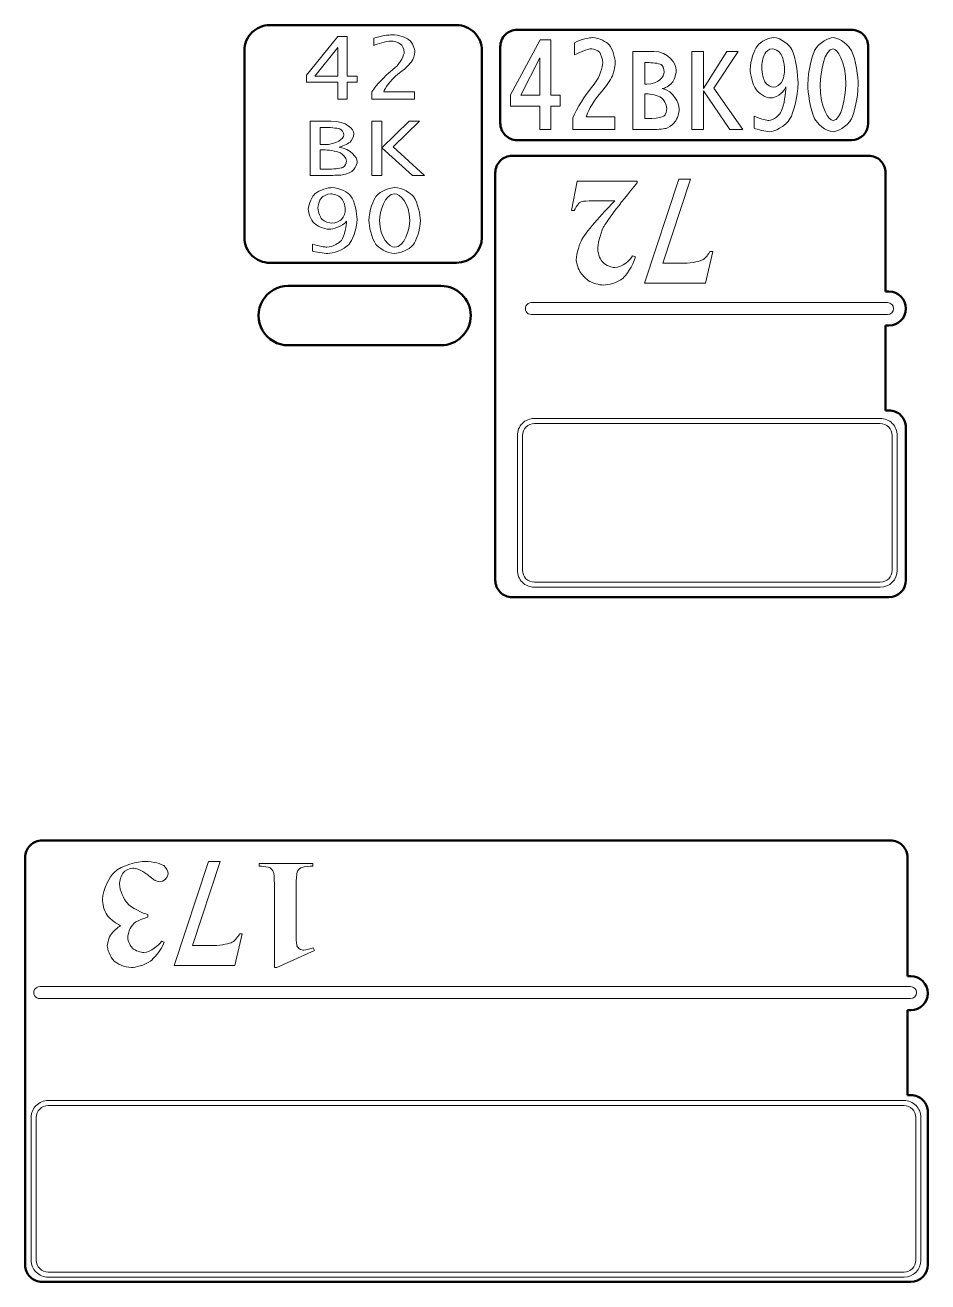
# Model space of a CAD drawing. Header units: millimetres. Extents: x -4457 to 5436, y 521 to 6420.
# Drawn here: x 1419 to 1951, y 776 to 1516 of the extents above; entities that cross this region are included whole.
import ezdxf

# ---------------------------------------------------------------- set-up
doc = ezdxf.new("R2010")
doc.units = ezdxf.units.MM
doc.header["$MEASUREMENT"] = 0
doc.layers.add('layer 1', color=7, linetype='Continuous')
doc.layers.add('layer 2', color=7, linetype='Continuous')

msp = doc.modelspace()

# ---------------------------------------------------------------- linework, layer by layer
at = {"layer": 'layer 1', "lineweight": 50}
for points, knots in [([(1562.9856, 1516.4231), (1559.0074, 1516.4231), (1555.192, 1514.8427), (1552.379, 1512.0297), (1552.379, 1512.0297), (1549.566, 1509.2166), (1547.9856, 1505.4013), (1547.9856, 1501.4231)], [0, 0, 0, 0, 0.33333333, 0.33333333, 0.33333333, 0.33333333, 1, 1, 1, 1]), ([(1687.9856, 1501.4231), (1687.9856, 1505.4013), (1686.4053, 1509.2166), (1683.5922, 1512.0297), (1683.5922, 1512.0297), (1680.7792, 1514.8427), (1676.9639, 1516.4231), (1672.9856, 1516.4231)], [0, 0, 0, 0, 0.33333333, 0.33333333, 0.33333333, 0.33333333, 1, 1, 1, 1]), ([(1708.7911, 1513.7003), (1706.139, 1513.7003), (1703.5954, 1512.6467), (1701.7201, 1510.7714), (1701.7201, 1510.7714), (1699.8447, 1508.896), (1698.7911, 1506.3525), (1698.7911, 1503.7003)], [0, 0, 0, 0, 0.33333333, 0.33333333, 0.33333333, 0.33333333, 1, 1, 1, 1]), ([(1915.6862, 1503.7003), (1915.6862, 1506.3525), (1914.6326, 1508.896), (1912.7573, 1510.7714), (1912.7573, 1510.7714), (1910.8819, 1512.6467), (1908.3384, 1513.7003), (1905.6862, 1513.7003)], [0, 0, 0, 0, 0.33333333, 0.33333333, 0.33333333, 0.33333333, 1, 1, 1, 1]), ([(1698.7911, 1458.7003), (1698.7911, 1456.0481), (1699.8447, 1453.5046), (1701.7201, 1451.6292), (1701.7201, 1451.6292), (1703.5954, 1449.7539), (1706.139, 1448.7003), (1708.7911, 1448.7003)], [0, 0, 0, 0, 0.33333333, 0.33333333, 0.33333333, 0.33333333, 1, 1, 1, 1]), ([(1705.8472, 1439.4608), (1703.195, 1439.4608), (1700.6515, 1438.4072), (1698.7761, 1436.5318), (1698.7761, 1436.5318), (1696.9008, 1434.6565), (1695.8472, 1432.1129), (1695.8472, 1429.4608)], [0, 0, 0, 0, 0.33333333, 0.33333333, 0.33333333, 0.33333333, 1, 1, 1, 1]), ([(1925.8472, 1429.4608), (1925.8472, 1432.1129), (1924.7936, 1434.6565), (1922.9183, 1436.5318), (1922.9183, 1436.5318), (1921.0429, 1438.4072), (1918.4993, 1439.4608), (1915.8472, 1439.4608)], [0, 0, 0, 0, 0.33333333, 0.33333333, 0.33333333, 0.33333333, 1, 1, 1, 1]), ([(1547.9856, 1391.4231), (1547.9856, 1387.4448), (1549.566, 1383.6295), (1552.379, 1380.8165), (1552.379, 1380.8165), (1555.192, 1378.0034), (1559.0074, 1376.4231), (1562.9856, 1376.4231)], [0, 0, 0, 0, 0.33333333, 0.33333333, 0.33333333, 0.33333333, 1, 1, 1, 1]), ([(1573.8519, 1362.8334), (1567.5998, 1362.8334), (1561.8225, 1359.4979), (1558.6965, 1354.0834), (1558.6965, 1354.0834), (1555.5704, 1348.6688), (1555.5704, 1341.9979), (1558.6965, 1336.5834), (1558.6965, 1336.5834), (1561.8225, 1331.1688), (1567.5998, 1327.8334), (1573.8519, 1327.8334)], [0, 0, 0, 0, 0.25, 0.25, 0.25, 0.25, 0.5, 0.5, 0.5, 0.5, 1, 1, 1, 1]), ([(1663.8519, 1327.8334), (1673.5169, 1327.8334), (1681.3519, 1335.6684), (1681.3519, 1345.3333), (1681.3519, 1345.3333), (1681.3519, 1354.9983), (1673.517, 1362.8333), (1663.852, 1362.8334)], [0, 0, 0, 0, 0.33333333, 0.33333333, 0.33333333, 0.33333333, 1, 1, 1, 1]), ([(1927.8472, 1339.4608), (1933.37, 1339.4608), (1937.8472, 1343.9379), (1937.8472, 1349.4607), (1937.8472, 1349.4607), (1937.8472, 1354.9836), (1933.3701, 1359.4607), (1927.8472, 1359.4608)], [0, 0, 0, 0, 0.33333333, 0.33333333, 0.33333333, 0.33333333, 1, 1, 1, 1]), ([(1937.8472, 1279.4608), (1937.8472, 1282.1129), (1936.7936, 1284.6565), (1934.9183, 1286.5318), (1934.9183, 1286.5318), (1933.0429, 1288.4072), (1930.4993, 1289.4608), (1927.8472, 1289.4608)], [0, 0, 0, 0, 0.33333333, 0.33333333, 0.33333333, 0.33333333, 1, 1, 1, 1]), ([(1695.8472, 1189.4608), (1695.8472, 1186.8086), (1696.9008, 1184.265), (1698.7761, 1182.3897), (1698.7761, 1182.3897), (1700.6515, 1180.5143), (1703.195, 1179.4608), (1705.8472, 1179.4608)], [0, 0, 0, 0, 0.33333333, 0.33333333, 0.33333333, 0.33333333, 1, 1, 1, 1]), ([(1428.781, 1036.1734), (1426.1288, 1036.1734), (1423.5853, 1035.1198), (1421.7099, 1033.2445), (1421.7099, 1033.2445), (1419.8345, 1031.3691), (1418.781, 1028.8256), (1418.781, 1026.1734)], [0, 0, 0, 0, 0.33333333, 0.33333333, 0.33333333, 0.33333333, 1, 1, 1, 1]), ([(1938.781, 1026.1734), (1938.781, 1028.8256), (1937.7274, 1031.3691), (1935.852, 1033.2445), (1935.852, 1033.2445), (1933.9767, 1035.1198), (1931.4331, 1036.1734), (1928.781, 1036.1734)], [0, 0, 0, 0, 0.33333333, 0.33333333, 0.33333333, 0.33333333, 1, 1, 1, 1]), ([(1940.781, 936.1734), (1946.3038, 936.1734), (1950.781, 940.6505), (1950.781, 946.1734), (1950.781, 946.1734), (1950.781, 951.6962), (1946.3039, 956.1734), (1940.781, 956.1734)], [0, 0, 0, 0, 0.33333333, 0.33333333, 0.33333333, 0.33333333, 1, 1, 1, 1]), ([(1950.781, 876.1734), (1950.781, 878.8256), (1949.7274, 881.3691), (1947.852, 883.2445), (1947.852, 883.2445), (1945.9767, 885.1198), (1943.4331, 886.1734), (1940.781, 886.1734)], [0, 0, 0, 0, 0.33333333, 0.33333333, 0.33333333, 0.33333333, 1, 1, 1, 1]), ([(1418.781, 786.1734), (1418.781, 783.5212), (1419.8345, 780.9777), (1421.7099, 779.1023), (1421.7099, 779.1023), (1423.5853, 777.227), (1426.1288, 776.1734), (1428.781, 776.1734)], [0, 0, 0, 0, 0.33333333, 0.33333333, 0.33333333, 0.33333333, 1, 1, 1, 1])]:
    msp.add_open_spline(points, degree=3, knots=knots, dxfattribs=at)
for points in [[(1562.9856, 1516.4231), (1562.9856, 1516.4231), (1672.9856, 1516.4231), (1672.9856, 1516.4231)], [(1905.6862, 1513.7003), (1905.6862, 1513.7003), (1708.7911, 1513.7003), (1708.7911, 1513.7003)], [(1698.7911, 1503.7003), (1698.7911, 1503.7003), (1698.7911, 1458.7003), (1698.7911, 1458.7003)], [(1915.6862, 1458.7003), (1915.6862, 1458.7003), (1915.6862, 1503.7003), (1915.6862, 1503.7003)], [(1547.9856, 1391.4231), (1547.9856, 1391.4231), (1547.9856, 1501.4231), (1547.9856, 1501.4231)], [(1687.9856, 1501.4231), (1687.9856, 1501.4231), (1687.9856, 1391.4231), (1687.9856, 1391.4231)], [(1905.6862, 1448.7003), (1911.209, 1448.7003), (1915.6862, 1453.1774), (1915.6862, 1458.7003)], [(1708.7911, 1448.7003), (1708.7911, 1448.7003), (1905.6862, 1448.7003), (1905.6862, 1448.7003)], [(1705.8472, 1439.4608), (1705.8472, 1439.4608), (1915.8472, 1439.4608), (1915.8472, 1439.4608)], [(1695.8472, 1189.4608), (1695.8472, 1189.4608), (1695.8472, 1429.4608), (1695.8472, 1429.4608)], [(1925.8472, 1429.4608), (1925.8472, 1429.4608), (1925.8472, 1359.4608), (1925.8472, 1359.4608)], [(1672.9856, 1376.4231), (1681.2698, 1376.4231), (1687.9856, 1383.1388), (1687.9856, 1391.423)], [(1672.9856, 1376.4231), (1672.9856, 1376.4231), (1562.9856, 1376.4231), (1562.9856, 1376.4231)], [(1573.8519, 1362.8334), (1573.8519, 1362.8334), (1663.8519, 1362.8334), (1663.8519, 1362.8334)], [(1927.8472, 1359.4608), (1927.8472, 1359.4608), (1925.8472, 1359.4608), (1925.8472, 1359.4608)], [(1925.8472, 1339.4608), (1925.8472, 1339.4608), (1927.8472, 1339.4608), (1927.8472, 1339.4608)], [(1925.8472, 1339.4608), (1925.8472, 1339.4608), (1925.8472, 1289.4608), (1925.8472, 1289.4608)], [(1663.8519, 1327.8334), (1663.8519, 1327.8334), (1573.8519, 1327.8334), (1573.8519, 1327.8334)], [(1927.8472, 1289.4608), (1927.8472, 1289.4608), (1925.8472, 1289.4608), (1925.8472, 1289.4608)], [(1937.8472, 1189.4608), (1937.8472, 1189.4608), (1937.8472, 1279.4608), (1937.8472, 1279.4608)], [(1927.8472, 1179.4608), (1933.37, 1179.4608), (1937.8472, 1183.9379), (1937.8472, 1189.4607)], [(1705.8472, 1179.4608), (1705.8472, 1179.4608), (1927.8472, 1179.4608), (1927.8472, 1179.4608)], [(1428.781, 1036.1734), (1428.781, 1036.1734), (1928.781, 1036.1734), (1928.781, 1036.1734)], [(1418.781, 786.1734), (1418.781, 786.1734), (1418.781, 1026.1734), (1418.781, 1026.1734)], [(1938.781, 1026.1734), (1938.781, 1026.1734), (1938.781, 956.1734), (1938.781, 956.1734)], [(1940.781, 956.1734), (1940.781, 956.1734), (1938.781, 956.1734), (1938.781, 956.1734)], [(1938.781, 936.1734), (1938.781, 936.1734), (1940.781, 936.1734), (1940.781, 936.1734)], [(1938.781, 936.1734), (1938.781, 936.1734), (1938.781, 886.1734), (1938.781, 886.1734)], [(1940.781, 886.1734), (1940.781, 886.1734), (1938.781, 886.1734), (1938.781, 886.1734)], [(1950.781, 786.1734), (1950.781, 786.1734), (1950.781, 876.1734), (1950.781, 876.1734)], [(1940.781, 776.1734), (1946.3038, 776.1734), (1950.7809, 780.6505), (1950.781, 786.1734)], [(1428.781, 776.1734), (1428.781, 776.1734), (1940.781, 776.1734), (1940.781, 776.1734)]]:
    msp.add_open_spline(points, degree=3, dxfattribs=at)
at = {"layer": 'layer 2', "color": 240, "lineweight": 9}
for points in [[(1624.2196, 1508.7784), (1627.8943, 1510.0754), (1633.2402, 1510.7239), (1634.9944, 1510.7239)], [(1584.5127, 1486.8798), (1584.5127, 1486.8798), (1602.9694, 1509.801), (1602.9694, 1509.801)], [(1602.9694, 1503.1915), (1602.9694, 1503.1915), (1589.4761, 1486.4308), (1589.4761, 1486.4308)], [(1602.9694, 1509.801), (1602.9694, 1509.801), (1608.5065, 1509.801), (1608.5065, 1509.801)], [(1602.9694, 1486.4308), (1602.9694, 1486.4308), (1602.9694, 1503.1915), (1602.9694, 1503.1915)], [(1608.5065, 1509.801), (1608.5065, 1509.801), (1608.5065, 1486.4308), (1608.5065, 1486.4308)], [(1624.2196, 1504.4386), (1624.2196, 1504.4386), (1624.2196, 1508.7784), (1624.2196, 1508.7784)], [(1634.4207, 1507.0325), (1631.5774, 1507.0325), (1626.1983, 1505.3033), (1624.2196, 1504.4386)], [(1704.8543, 1475.3141), (1704.8543, 1475.3141), (1722.2904, 1507.7764), (1722.2904, 1507.7764)], [(1722.2904, 1507.7764), (1722.2904, 1507.7764), (1728.5985, 1507.7764), (1728.5985, 1507.7764)], [(1728.5985, 1507.7764), (1728.5985, 1507.7764), (1728.5985, 1475.2078), (1728.5985, 1475.2078)], [(1742.4907, 1506.0399), (1746.2709, 1508.0481), (1751.5395, 1509.0522), (1753.2287, 1509.0522)], [(1742.4907, 1498.8812), (1742.4907, 1498.8812), (1742.4907, 1506.0399), (1742.4907, 1506.0399)], [(1636.6655, 1491.2944), (1640.3402, 1494.3373), (1642.1775, 1498.9515), (1642.1775, 1500.4979)], [(1722.0069, 1497.1446), (1722.0069, 1497.1446), (1710.9144, 1475.2078), (1710.9144, 1475.2078)], [(1722.0069, 1475.2078), (1722.0069, 1475.2078), (1722.0069, 1497.1446), (1722.0069, 1497.1446)], [(1752.6971, 1502.496), (1750.1928, 1502.496), (1744.6407, 1500.0861), (1742.4907, 1498.8812)], [(1776.973, 1454.9366), (1776.973, 1454.9366), (1776.973, 1500.9366), (1776.973, 1500.9366)], [(1776.973, 1500.9366), (1776.973, 1500.9366), (1789.1995, 1500.9366), (1789.1995, 1500.9366)], [(1789.1995, 1500.9366), (1798.0356, 1500.9366), (1802.4537, 1493.5653), (1802.4537, 1489.8796)], [(1811.597, 1454.9366), (1811.597, 1454.9366), (1811.597, 1500.9366), (1811.597, 1500.9366)], [(1811.597, 1500.9366), (1811.597, 1500.9366), (1818.5431, 1500.9366), (1818.5431, 1500.9366)], [(1818.5431, 1500.9366), (1818.5431, 1500.9366), (1818.5431, 1479.0707), (1818.5431, 1479.0707)], [(1818.5431, 1479.0707), (1818.5431, 1479.0707), (1832.3643, 1500.9366), (1832.3643, 1500.9366)], [(1839.0269, 1500.9366), (1839.0269, 1500.9366), (1824.6032, 1479.2124), (1824.6032, 1479.2124)], [(1832.3643, 1500.9366), (1832.3643, 1500.9366), (1839.0269, 1500.9366), (1839.0269, 1500.9366)], [(1894.879, 1502.496), (1889.8702, 1502.496), (1887.3659, 1488.4148), (1887.3659, 1481.3742)], [(1902.3921, 1481.3742), (1902.3921, 1495.4554), (1897.3833, 1502.496), (1894.879, 1502.496)], [(1623.1222, 1477.2025), (1625.5498, 1481.1266), (1631.6023, 1487.0793), (1634.0217, 1489.0746)], [(1634.0217, 1489.0746), (1634.0217, 1489.0746), (1636.6655, 1491.2944), (1636.6655, 1491.2944)], [(1640.9803, 1489.4737), (1640.9803, 1489.4737), (1638.4612, 1487.5033), (1638.4612, 1487.5033)], [(1754.221, 1481.7286), (1757.5287, 1485.8396), (1759.1825, 1492.0296), (1759.1825, 1494.0969)], [(1785.7264, 1494.3804), (1785.7264, 1494.3804), (1783.919, 1494.3804), (1783.919, 1494.3804)], [(1783.919, 1494.3804), (1783.919, 1494.3804), (1783.919, 1481.6577), (1783.919, 1481.6577)], [(1785.0885, 1481.6577), (1791.9873, 1481.6577), (1795.4367, 1486.3357), (1795.4367, 1488.6747)], [(1584.5127, 1482.7395), (1584.5127, 1482.7395), (1584.5127, 1486.8798), (1584.5127, 1486.8798)], [(1602.9694, 1482.7395), (1602.9694, 1482.7395), (1584.5127, 1482.7395), (1584.5127, 1482.7395)], [(1589.4761, 1486.4308), (1589.4761, 1486.4308), (1602.9694, 1486.4308), (1602.9694, 1486.4308)], [(1602.9694, 1472.8876), (1602.9694, 1472.8876), (1602.9694, 1482.7395), (1602.9694, 1482.7395)], [(1608.5065, 1486.4308), (1608.5065, 1486.4308), (1614.3927, 1486.4308), (1614.3927, 1486.4308)], [(1614.3927, 1482.7395), (1614.3927, 1482.7395), (1608.5065, 1482.7395), (1608.5065, 1482.7395)], [(1608.5065, 1482.7395), (1608.5065, 1482.7395), (1608.5065, 1472.8876), (1608.5065, 1472.8876)], [(1614.3927, 1486.4308), (1614.3927, 1486.4308), (1614.3927, 1482.7395), (1614.3927, 1482.7395)], [(1638.4612, 1487.5033), (1633.8388, 1483.9117), (1630.5963, 1478.8403), (1630.1308, 1477.2025)], [(1751.7403, 1478.6454), (1751.7403, 1478.6454), (1754.221, 1481.7286), (1754.221, 1481.7286)], [(1783.919, 1481.6577), (1783.919, 1481.6577), (1785.0885, 1481.6577), (1785.0885, 1481.6577)], [(1887.3659, 1481.3742), (1887.3659, 1467.2695), (1892.3746, 1460.2171), (1894.879, 1460.2171)], [(1894.879, 1460.2171), (1899.8877, 1460.2171), (1902.3921, 1474.3218), (1902.3921, 1481.3742)], [(1623.1222, 1472.8876), (1623.1222, 1472.8876), (1623.1222, 1477.2025), (1623.1222, 1477.2025)], [(1630.1308, 1477.2025), (1630.1308, 1477.2025), (1648.2134, 1477.2025), (1648.2134, 1477.2025)], [(1648.2134, 1477.2025), (1648.2134, 1477.2025), (1648.2134, 1472.8876), (1648.2134, 1472.8876)], [(1704.8543, 1468.6516), (1704.8543, 1468.6516), (1704.8543, 1475.3141), (1704.8543, 1475.3141)], [(1710.9144, 1475.2078), (1710.9144, 1475.2078), (1722.0069, 1475.2078), (1722.0069, 1475.2078)], [(1728.5985, 1475.2078), (1728.5985, 1475.2078), (1734.0916, 1475.2078), (1734.0916, 1475.2078)], [(1734.0916, 1475.2078), (1734.0916, 1475.2078), (1734.0916, 1468.6516), (1734.0916, 1468.6516)], [(1741.4629, 1461.8118), (1743.7783, 1467.4112), (1749.4722, 1475.8339), (1751.7403, 1478.6454)], [(1757.0207, 1475.5622), (1752.7917, 1470.648), (1749.8502, 1464.3162), (1749.4367, 1462.3789)], [(1759.3597, 1478.291), (1759.3597, 1478.291), (1757.0207, 1475.5622), (1757.0207, 1475.5622)], [(1785.1948, 1475.952), (1785.1948, 1475.952), (1783.919, 1475.952), (1783.919, 1475.952)], [(1783.919, 1475.952), (1783.919, 1475.952), (1783.919, 1461.4929), (1783.919, 1461.4929)], [(1794.2673, 1479.0353), (1800.9062, 1477.6649), (1804.2257, 1470.459), (1804.2257, 1467.1986)], [(1834.1008, 1454.9366), (1834.1008, 1454.9366), (1818.5431, 1477.6531), (1818.5431, 1477.6531)], [(1818.5431, 1477.6531), (1818.5431, 1477.6531), (1818.5431, 1454.9366), (1818.5431, 1454.9366)], [(1824.6032, 1479.2124), (1824.6032, 1479.2124), (1841.7911, 1454.9366), (1841.7911, 1454.9366)], [(1867.0592, 1480.0984), (1865.4054, 1475.704), (1860.4203, 1473.5067), (1858.3412, 1473.5067)], [(1608.5065, 1472.8876), (1608.5065, 1472.8876), (1602.9694, 1472.8876), (1602.9694, 1472.8876)], [(1648.2134, 1472.8876), (1648.2134, 1472.8876), (1623.1222, 1472.8876), (1623.1222, 1472.8876)], [(1722.0069, 1468.6516), (1722.0069, 1468.6516), (1704.8543, 1468.6516), (1704.8543, 1468.6516)], [(1722.0069, 1454.9366), (1722.0069, 1454.9366), (1722.0069, 1468.6516), (1722.0069, 1468.6516)], [(1734.0916, 1468.6516), (1734.0916, 1468.6516), (1728.5985, 1468.6516), (1728.5985, 1468.6516)], [(1728.5985, 1468.6516), (1728.5985, 1468.6516), (1728.5985, 1454.9366), (1728.5985, 1454.9366)], [(1804.2257, 1467.1986), (1804.2257, 1463.4893), (1802.2883, 1459.8391), (1801.3196, 1458.9413)], [(1586.7325, 1427.8876), (1586.7325, 1427.8876), (1586.7325, 1459.8876), (1586.7325, 1459.8876)], [(1586.7325, 1459.8876), (1586.7325, 1459.8876), (1599.1035, 1459.8876), (1599.1035, 1459.8876)], [(1599.1035, 1459.8876), (1608.0824, 1459.8876), (1612.5719, 1454.9325), (1612.5719, 1452.455)], [(1623.197, 1459.8876), (1623.197, 1459.8876), (1629.0832, 1459.8876), (1629.0832, 1459.8876)], [(1623.197, 1427.8876), (1623.197, 1427.8876), (1623.197, 1459.8876), (1623.197, 1459.8876)], [(1629.0832, 1444.1993), (1629.0832, 1444.1993), (1645.1705, 1459.8876), (1645.1705, 1459.8876)], [(1629.0832, 1459.8876), (1629.0832, 1459.8876), (1629.0832, 1444.1993), (1629.0832, 1444.1993)], [(1651.1066, 1459.8876), (1651.1066, 1459.8876), (1635.6179, 1444.7979), (1635.6179, 1444.7979)], [(1645.1705, 1459.8876), (1645.1705, 1459.8876), (1651.1066, 1459.8876), (1651.1066, 1459.8876)], [(1741.4629, 1454.9366), (1741.4629, 1454.9366), (1741.4629, 1461.8118), (1741.4629, 1461.8118)], [(1749.4367, 1462.3789), (1749.4367, 1462.3789), (1766.2703, 1462.3789), (1766.2703, 1462.3789)], [(1766.2703, 1462.3789), (1766.2703, 1462.3789), (1766.2703, 1454.9366), (1766.2703, 1454.9366)], [(1783.919, 1461.4929), (1783.919, 1461.4929), (1788.1363, 1461.4929), (1788.1363, 1461.4929)], [(1848.3474, 1455.6454), (1848.3474, 1455.6454), (1848.3474, 1462.7687), (1848.3474, 1462.7687)], [(1848.3474, 1462.7687), (1852.3874, 1461.0676), (1856.1085, 1460.2171), (1856.9591, 1460.2171)], [(1595.3623, 1456.1962), (1595.3623, 1456.1962), (1592.6187, 1456.1962), (1592.6187, 1456.1962)], [(1592.6187, 1456.1962), (1592.6187, 1456.1962), (1592.6187, 1446.045), (1592.6187, 1446.045)], [(1594.6888, 1446.045), (1602.6203, 1446.045), (1606.586, 1449.7364), (1606.586, 1451.582)], [(1728.5985, 1454.9366), (1728.5985, 1454.9366), (1722.0069, 1454.9366), (1722.0069, 1454.9366)], [(1766.2703, 1454.9366), (1766.2703, 1454.9366), (1741.4629, 1454.9366), (1741.4629, 1454.9366)], [(1788.4552, 1454.9366), (1788.4552, 1454.9366), (1776.973, 1454.9366), (1776.973, 1454.9366)], [(1818.5431, 1454.9366), (1818.5431, 1454.9366), (1811.597, 1454.9366), (1811.597, 1454.9366)], [(1841.7911, 1454.9366), (1841.7911, 1454.9366), (1834.1008, 1454.9366), (1834.1008, 1454.9366)], [(1857.4907, 1453.6608), (1855.2226, 1453.6608), (1850.2611, 1454.9839), (1848.3474, 1455.6454)], [(1592.6187, 1446.045), (1592.6187, 1446.045), (1594.6888, 1446.045), (1594.6888, 1446.045)], [(1603.7676, 1444.6233), (1610.9008, 1443.4095), (1614.4675, 1438.3796), (1614.4675, 1436.1682)], [(1647.0162, 1427.8876), (1647.0162, 1427.8876), (1629.0832, 1444.1993), (1629.0832, 1444.1993)], [(1629.0832, 1444.1993), (1629.0832, 1444.1993), (1629.0832, 1427.8876), (1629.0832, 1427.8876)], [(1635.6179, 1444.7979), (1635.6179, 1444.7979), (1654.0747, 1427.8876), (1654.0747, 1427.8876)], [(1594.7637, 1442.9772), (1594.7637, 1442.9772), (1592.6187, 1442.9772), (1592.6187, 1442.9772)], [(1592.6187, 1442.9772), (1592.6187, 1442.9772), (1592.6187, 1431.5789), (1592.6187, 1431.5789)], [(1614.4675, 1436.1682), (1614.4675, 1433.6407), (1612.3724, 1430.9471), (1611.3249, 1430.2321)], [(1592.6187, 1431.5789), (1592.6187, 1431.5789), (1597.9562, 1431.5789), (1597.9562, 1431.5789)], [(1598.3054, 1427.8876), (1598.3054, 1427.8876), (1586.7325, 1427.8876), (1586.7325, 1427.8876)], [(1629.0832, 1427.8876), (1629.0832, 1427.8876), (1623.197, 1427.8876), (1623.197, 1427.8876)], [(1654.0747, 1427.8876), (1654.0747, 1427.8876), (1647.0162, 1427.8876), (1647.0162, 1427.8876)], [(1740.7735, 1407.1795), (1740.7735, 1407.1795), (1744.1558, 1424.5324), (1744.1558, 1424.5324)], [(1744.1558, 1424.5324), (1744.1558, 1424.5324), (1779.499, 1424.5324), (1779.499, 1424.5324)], [(1779.499, 1424.5324), (1779.499, 1424.5324), (1779.499, 1423.552), (1779.499, 1423.552)], [(1783.8127, 1364.5324), (1783.8127, 1364.5324), (1804.0088, 1425.7579), (1804.0088, 1425.7579)], [(1810.9696, 1425.7579), (1810.9696, 1425.7579), (1794.646, 1376.2481), (1794.646, 1376.2481)], [(1804.0088, 1425.7579), (1804.0088, 1425.7579), (1810.9696, 1425.7579), (1810.9696, 1425.7579)], [(1636.5657, 1417.0325), (1630.6629, 1417.0325), (1627.7114, 1406.5903), (1627.7114, 1401.3692)], [(1645.4199, 1401.3692), (1645.4199, 1411.8114), (1639.5171, 1417.0325), (1636.5657, 1417.0325)], [(1742.3911, 1407.1795), (1742.3911, 1407.1795), (1740.7735, 1407.1795), (1740.7735, 1407.1795)], [(1746.8519, 1390.1206), (1749.8258, 1395.5455), (1761.3454, 1408.0291), (1766.3617, 1412.9148)], [(1766.3617, 1412.9148), (1766.3617, 1412.9148), (1753.4205, 1412.9148), (1753.4205, 1412.9148)], [(1608.2072, 1400.9452), (1605.5966, 1397.786), (1600.151, 1396.2063), (1598.0809, 1396.2063)], [(1627.7114, 1401.3692), (1627.7114, 1390.8938), (1633.6143, 1385.6561), (1636.5657, 1385.6561)], [(1636.5657, 1385.6561), (1642.4685, 1385.6561), (1645.4199, 1396.1315), (1645.4199, 1401.3692)], [(1588.0793, 1383.2617), (1588.0793, 1383.2617), (1588.0793, 1387.4768), (1588.0793, 1387.4768)], [(1588.0793, 1387.4768), (1591.7873, 1386.263), (1595.6034, 1385.6561), (1596.5844, 1385.6561)], [(1743.5676, 1378.1599), (1743.5676, 1382.0814), (1745.7571, 1388.0945), (1746.8519, 1390.1206)], [(1597.1331, 1381.9647), (1594.8052, 1381.9647), (1589.9333, 1382.8294), (1588.0793, 1383.2617)], [(1766.2147, 1373.6991), (1770.7571, 1373.6991), (1775.5447, 1378.2416), (1776.8029, 1380.5128)], [(1776.8029, 1380.5128), (1776.8029, 1380.5128), (1778.4205, 1379.9246), (1778.4205, 1379.9246)], [(1807.097, 1376.2481), (1811.9663, 1376.2481), (1816.8519, 1377.5226), (1818.0774, 1378.1599)], [(1818.0774, 1378.1599), (1819.7768, 1379.0422), (1821.7702, 1381.9344), (1822.3421, 1383.1599)], [(1824.0088, 1383.1599), (1824.0088, 1383.1599), (1819.646, 1364.5324), (1819.646, 1364.5324)], [(1822.3421, 1383.1599), (1822.3421, 1383.1599), (1824.0088, 1383.1599), (1824.0088, 1383.1599)], [(1794.646, 1376.2481), (1794.646, 1376.2481), (1807.097, 1376.2481), (1807.097, 1376.2481)], [(1819.646, 1364.5324), (1819.646, 1364.5324), (1783.8127, 1364.5324), (1783.8127, 1364.5324)], [(1717.0701, 1352.9572), (1717.0701, 1352.9572), (1927.042, 1352.9572), (1927.042, 1352.9572)], [(1927.042, 1345.9572), (1927.042, 1345.9572), (1717.0701, 1345.9572), (1717.0701, 1345.9572)], [(1718.8679, 1284.758), (1718.8679, 1284.758), (1922.7471, 1284.758), (1922.7471, 1284.758)], [(1922.7471, 1281.758), (1922.7471, 1281.758), (1718.8679, 1281.758), (1718.8679, 1281.758)], [(1708.8679, 1195.305), (1708.8679, 1195.305), (1708.8679, 1274.758), (1708.8679, 1274.758)], [(1711.8679, 1274.758), (1711.8679, 1274.758), (1711.8679, 1195.305), (1711.8679, 1195.305)], [(1929.7471, 1195.305), (1929.7471, 1195.305), (1929.7471, 1274.758), (1929.7471, 1274.758)], [(1932.7471, 1274.758), (1932.7471, 1274.758), (1932.7471, 1195.305), (1932.7471, 1195.305)], [(1922.7471, 1188.305), (1926.6131, 1188.305), (1929.7471, 1191.439), (1929.7471, 1195.305)], [(1922.7471, 1185.305), (1928.27, 1185.305), (1932.7471, 1189.7821), (1932.7471, 1195.305)], [(1718.8679, 1188.305), (1718.8679, 1188.305), (1922.7471, 1188.305), (1922.7471, 1188.305)], [(1922.7471, 1185.305), (1922.7471, 1185.305), (1718.8679, 1185.305), (1718.8679, 1185.305)], [(1489.3815, 1023.8505), (1494.4469, 1023.8505), (1499.3325, 1022.1838), (1500.509, 1021.3505)], [(1506.5874, 962.576), (1506.5874, 962.576), (1526.7835, 1023.8014), (1526.7835, 1023.8014)], [(1533.7443, 1023.8014), (1533.7443, 1023.8014), (1517.4207, 974.2916), (1517.4207, 974.2916)], [(1526.7835, 1023.8014), (1526.7835, 1023.8014), (1533.7443, 1023.8014), (1533.7443, 1023.8014)], [(1556.7835, 1022.576), (1556.7835, 1022.576), (1588.4011, 1022.576), (1588.4011, 1022.576)], [(1556.7835, 1020.9583), (1556.7835, 1020.9583), (1556.7835, 1022.576), (1556.7835, 1022.576)], [(1588.4011, 1022.576), (1588.4011, 1022.576), (1588.4011, 1020.9583), (1588.4011, 1020.9583)], [(1500.509, 1021.3505), (1502.1756, 1020.174), (1503.009, 1017.723), (1503.009, 1016.7916)], [(1558.156, 1020.9583), (1558.156, 1020.9583), (1556.7835, 1020.9583), (1556.7835, 1020.9583)], [(1588.4011, 1020.9583), (1588.4011, 1020.9583), (1586.8325, 1020.9583), (1586.8325, 1020.9583)], [(1498.205, 1011.8897), (1497.2246, 1011.8897), (1495.8848, 1012.3145), (1495.4599, 1012.5269)], [(1565.656, 961.3505), (1565.656, 961.3505), (1565.656, 1010.4191), (1565.656, 1010.4191)], [(1578.5482, 1010.4191), (1578.5482, 1010.4191), (1578.5482, 979.3407), (1578.5482, 979.3407)], [(1491.0972, 992.5269), (1491.0972, 992.5269), (1491.0972, 990.9583), (1491.0972, 990.9583)], [(1540.8521, 976.2034), (1542.5514, 977.0858), (1544.5449, 979.9779), (1545.1168, 981.2034)], [(1546.7835, 981.2034), (1546.7835, 981.2034), (1542.4207, 962.576), (1542.4207, 962.576)], [(1545.1168, 981.2034), (1545.1168, 981.2034), (1546.7835, 981.2034), (1546.7835, 981.2034)], [(1488.6462, 970.223), (1492.7639, 970.223), (1497.7312, 974.6021), (1499.1854, 976.7916)], [(1499.1854, 976.7916), (1499.1854, 976.7916), (1500.8031, 976.2034), (1500.8031, 976.2034)], [(1517.4207, 974.2916), (1517.4207, 974.2916), (1529.8717, 974.2916), (1529.8717, 974.2916)], [(1529.8717, 974.2916), (1534.741, 974.2916), (1539.6266, 975.5661), (1540.8521, 976.2034)], [(1589.2345, 971.4485), (1589.2345, 971.4485), (1567.1266, 961.3505), (1567.1266, 961.3505)], [(1582.9599, 971.5956), (1584.4632, 971.5956), (1587.3717, 972.5433), (1588.4501, 973.0171)], [(1588.4501, 973.0171), (1588.4501, 973.0171), (1589.2345, 971.4485), (1589.2345, 971.4485)], [(1542.4207, 962.576), (1542.4207, 962.576), (1506.5874, 962.576), (1506.5874, 962.576)], [(1567.1266, 961.3505), (1567.1266, 961.3505), (1565.656, 961.3505), (1565.656, 961.3505)], [(1427.3657, 950.0549), (1427.3657, 950.0549), (1940.5674, 950.0549), (1940.5674, 950.0549)], [(1940.5674, 943.0549), (1940.5674, 943.0549), (1427.3657, 943.0549), (1427.3657, 943.0549)], [(1432.3154, 882.9672), (1432.3154, 882.9672), (1936.711, 882.9672), (1936.711, 882.9672)], [(1936.711, 879.9672), (1936.711, 879.9672), (1432.3154, 879.9672), (1432.3154, 879.9672)], [(1422.3154, 788.9524), (1422.3154, 788.9524), (1422.3154, 872.9672), (1422.3154, 872.9672)], [(1425.3154, 872.9672), (1425.3154, 872.9672), (1425.3154, 788.9524), (1425.3154, 788.9524)], [(1943.711, 788.9524), (1943.711, 788.9524), (1943.711, 872.9672), (1943.711, 872.9672)], [(1946.711, 872.9672), (1946.711, 872.9672), (1946.711, 788.9524), (1946.711, 788.9524)], [(1936.711, 781.9524), (1940.5769, 781.9524), (1943.7109, 785.0864), (1943.711, 788.9524)], [(1936.711, 778.9524), (1942.2338, 778.9524), (1946.7109, 783.4295), (1946.711, 788.9524)], [(1432.3154, 781.9524), (1432.3154, 781.9524), (1936.711, 781.9524), (1936.711, 781.9524)], [(1936.711, 778.9524), (1936.711, 778.9524), (1432.3154, 778.9524), (1432.3154, 778.9524)]]:
    msp.add_open_spline(points, degree=3, dxfattribs=at)
for points, knots in [([(1634.9944, 1510.7239), (1639.0515, 1510.7239), (1643.541, 1508.8865), (1644.7715, 1507.9678), (1644.7715, 1507.9678), (1647.2324, 1506.1305), (1648.4628, 1502.2022), (1648.4628, 1500.6974)], [0, 0, 0, 0, 0.33333333, 0.33333333, 0.33333333, 0.33333333, 1, 1, 1, 1]), ([(1642.1775, 1500.4979), (1642.1775, 1502.4765), (1640.7725, 1504.6548), (1640.07, 1505.2492), (1640.07, 1505.2492), (1638.6649, 1506.4381), (1635.6013, 1507.0325), (1634.4207, 1507.0325)], [0, 0, 0, 0, 0.33333333, 0.33333333, 0.33333333, 0.33333333, 1, 1, 1, 1]), ([(1753.2287, 1509.0522), (1757.1979, 1509.0522), (1761.616, 1506.3352), (1762.8327, 1504.9767), (1762.8327, 1504.9767), (1765.2662, 1502.2597), (1766.483, 1496.554), (1766.483, 1494.3804)], [0, 0, 0, 0, 0.33333333, 0.33333333, 0.33333333, 0.33333333, 1, 1, 1, 1]), ([(1846.0793, 1490.2695), (1846.0793, 1495.6798), (1848.6191, 1501.9407), (1849.889, 1503.7186), (1849.889, 1503.7186), (1852.4288, 1507.2743), (1857.7151, 1509.0522), (1859.7233, 1509.0522)], [0, 0, 0, 0, 0.33333333, 0.33333333, 0.33333333, 0.33333333, 1, 1, 1, 1]), ([(1859.7233, 1509.0522), (1864.4958, 1509.0522), (1869.3392, 1504.4333), (1870.5677, 1502.1238), (1870.5677, 1502.1238), (1873.0248, 1497.5049), (1874.2534, 1486.6665), (1874.2534, 1482.402)], [0, 0, 0, 0, 0.33333333, 0.33333333, 0.33333333, 0.33333333, 1, 1, 1, 1]), ([(1880.0654, 1481.3742), (1880.0654, 1489.7142), (1882.7115, 1498.9402), (1884.0346, 1501.4682), (1884.0346, 1501.4682), (1886.6807, 1506.5242), (1892.5872, 1509.0522), (1894.879, 1509.0522)], [0, 0, 0, 0, 0.33333333, 0.33333333, 0.33333333, 0.33333333, 1, 1, 1, 1]), ([(1894.879, 1509.0522), (1899.4624, 1509.0522), (1904.4003, 1503.9844), (1905.7233, 1501.4505), (1905.7233, 1501.4505), (1908.3695, 1496.3827), (1909.6925, 1485.5324), (1909.6925, 1481.3742)], [0, 0, 0, 0, 0.33333333, 0.33333333, 0.33333333, 0.33333333, 1, 1, 1, 1]), ([(1648.4628, 1500.6974), (1648.4628, 1498.7519), (1647.3238, 1496.0666), (1646.7543, 1495.2102), (1646.7543, 1495.2102), (1645.6153, 1493.4976), (1642.3355, 1490.5295), (1640.9803, 1489.4737)], [0, 0, 0, 0, 0.33333333, 0.33333333, 0.33333333, 0.33333333, 1, 1, 1, 1]), ([(1759.1825, 1494.0969), (1759.1825, 1496.6721), (1757.9894, 1499.4718), (1757.3928, 1500.2279), (1757.3928, 1500.2279), (1756.1997, 1501.7399), (1753.6658, 1502.496), (1752.6971, 1502.496)], [0, 0, 0, 0, 0.33333333, 0.33333333, 0.33333333, 0.33333333, 1, 1, 1, 1]), ([(1859.05, 1502.496), (1857.3017, 1502.496), (1855.2344, 1500.5232), (1854.6378, 1499.5368), (1854.6378, 1499.5368), (1853.4447, 1497.564), (1852.8481, 1493.2936), (1852.8481, 1491.6516)], [0, 0, 0, 0, 0.33333333, 0.33333333, 0.33333333, 0.33333333, 1, 1, 1, 1]), ([(1866.3505, 1490.234), (1866.3505, 1494.0378), (1865.0038, 1498.1251), (1864.3304, 1499.2178), (1864.3304, 1499.2178), (1862.9837, 1501.4033), (1860.1368, 1502.496), (1859.05, 1502.496)], [0, 0, 0, 0, 0.33333333, 0.33333333, 0.33333333, 0.33333333, 1, 1, 1, 1]), ([(1766.483, 1494.3804), (1766.483, 1491.5925), (1765.3844, 1487.7297), (1764.8351, 1486.4952), (1764.8351, 1486.4952), (1763.7364, 1484.0263), (1760.6355, 1479.7913), (1759.3597, 1478.291)], [0, 0, 0, 0, 0.33333333, 0.33333333, 0.33333333, 0.33333333, 1, 1, 1, 1]), ([(1795.4367, 1488.6747), (1795.4367, 1490.9192), (1794.1728, 1492.8211), (1793.5408, 1493.2109), (1793.5408, 1493.2109), (1792.2768, 1493.9906), (1787.6992, 1494.3804), (1785.7264, 1494.3804)], [0, 0, 0, 0, 0.33333333, 0.33333333, 0.33333333, 0.33333333, 1, 1, 1, 1]), ([(1802.4537, 1489.8796), (1802.4537, 1487.0917), (1800.918, 1483.6542), (1800.1502, 1482.6323), (1800.1502, 1482.6323), (1798.6145, 1480.5887), (1795.4604, 1479.2124), (1794.2673, 1479.0353)], [0, 0, 0, 0, 0.33333333, 0.33333333, 0.33333333, 0.33333333, 1, 1, 1, 1]), ([(1858.3412, 1473.5067), (1854.8682, 1473.5067), (1850.7809, 1476.779), (1849.6055, 1478.4151), (1849.6055, 1478.4151), (1847.2547, 1481.6873), (1846.0793, 1487.9541), (1846.0793, 1490.2695)], [0, 0, 0, 0, 0.33333333, 0.33333333, 0.33333333, 0.33333333, 1, 1, 1, 1]), ([(1852.8481, 1491.6516), (1852.8481, 1488.0132), (1854.1358, 1484.0794), (1854.7796, 1483.0222), (1854.7796, 1483.0222), (1856.0672, 1480.9076), (1858.672, 1479.8504), (1859.6525, 1479.8504)], [0, 0, 0, 0, 0.33333333, 0.33333333, 0.33333333, 0.33333333, 1, 1, 1, 1]), ([(1859.6525, 1479.8504), (1861.6371, 1479.8504), (1863.8697, 1481.705), (1864.4899, 1482.6323), (1864.4899, 1482.6323), (1865.7303, 1484.487), (1866.3505, 1488.6274), (1866.3505, 1490.234)], [0, 0, 0, 0, 0.33333333, 0.33333333, 0.33333333, 0.33333333, 1, 1, 1, 1]), ([(1874.2534, 1482.402), (1874.2534, 1473.7784), (1871.2292, 1464.1981), (1869.7172, 1461.5638), (1869.7172, 1461.5638), (1866.693, 1456.2951), (1860.0541, 1453.6608), (1857.4907, 1453.6608)], [0, 0, 0, 0, 0.33333333, 0.33333333, 0.33333333, 0.33333333, 1, 1, 1, 1]), ([(1894.879, 1453.6608), (1890.2955, 1453.6608), (1885.3577, 1458.7168), (1884.0346, 1461.2448), (1884.0346, 1461.2448), (1881.3885, 1466.3008), (1880.0654, 1477.1924), (1880.0654, 1481.3742)], [0, 0, 0, 0, 0.33333333, 0.33333333, 0.33333333, 0.33333333, 1, 1, 1, 1]), ([(1909.6925, 1481.3742), (1909.6925, 1473.0342), (1907.0464, 1463.7964), (1905.7233, 1461.2625), (1905.7233, 1461.2625), (1903.0772, 1456.1947), (1897.1707, 1453.6608), (1894.879, 1453.6608)], [0, 0, 0, 0, 0.33333333, 0.33333333, 0.33333333, 0.33333333, 1, 1, 1, 1]), ([(1796.9252, 1467.2695), (1796.9252, 1469.9156), (1794.8461, 1472.8098), (1793.8065, 1473.5953), (1793.8065, 1473.5953), (1791.7275, 1475.1665), (1787.0259, 1475.952), (1785.1948, 1475.952)], [0, 0, 0, 0, 0.33333333, 0.33333333, 0.33333333, 0.33333333, 1, 1, 1, 1]), ([(1856.9591, 1460.2171), (1860.0777, 1460.2171), (1863.4445, 1463.761), (1864.3481, 1465.5329), (1864.3481, 1465.5329), (1866.1555, 1469.0769), (1867.0592, 1477.0152), (1867.0592, 1480.0984)], [0, 0, 0, 0, 0.33333333, 0.33333333, 0.33333333, 0.33333333, 1, 1, 1, 1]), ([(1788.1363, 1461.4929), (1791.6093, 1461.4929), (1794.539, 1462.308), (1795.1355, 1462.7155), (1795.1355, 1462.7155), (1796.3286, 1463.5306), (1796.9252, 1466.159), (1796.9252, 1467.2695)], [0, 0, 0, 0, 0.33333333, 0.33333333, 0.33333333, 0.33333333, 1, 1, 1, 1]), ([(1801.3196, 1458.9413), (1799.8312, 1457.1929), (1797.3623, 1455.8581), (1796.4999, 1455.6277), (1796.4999, 1455.6277), (1794.7752, 1455.167), (1790.2744, 1454.9366), (1788.4552, 1454.9366)], [0, 0, 0, 0, 0.33333333, 0.33333333, 0.33333333, 0.33333333, 1, 1, 1, 1]), ([(1606.586, 1451.582), (1606.586, 1453.3944), (1605.0479, 1454.9325), (1604.2789, 1455.2484), (1604.2789, 1455.2484), (1602.7408, 1455.8803), (1597.5654, 1456.1962), (1595.3623, 1456.1962)], [0, 0, 0, 0, 0.33333333, 0.33333333, 0.33333333, 0.33333333, 1, 1, 1, 1]), ([(1612.5719, 1452.455), (1612.5719, 1450.5594), (1611.0256, 1448.2399), (1610.2524, 1447.554), (1610.2524, 1447.554), (1608.706, 1446.1822), (1605.156, 1444.9143), (1603.7676, 1444.6233)], [0, 0, 0, 0, 0.33333333, 0.33333333, 0.33333333, 0.33333333, 1, 1, 1, 1]), ([(1608.1822, 1436.243), (1608.1822, 1438.3048), (1605.7795, 1440.5496), (1604.5782, 1441.1565), (1604.5782, 1441.1565), (1602.1755, 1442.3703), (1596.8338, 1442.9772), (1594.7637, 1442.9772)], [0, 0, 0, 0, 0.33333333, 0.33333333, 0.33333333, 0.33333333, 1, 1, 1, 1]), ([(1597.9562, 1431.5789), (1601.8471, 1431.5789), (1605.2557, 1432.244), (1605.9874, 1432.5766), (1605.9874, 1432.5766), (1607.4506, 1433.2417), (1608.1822, 1435.3534), (1608.1822, 1436.243)], [0, 0, 0, 0, 0.33333333, 0.33333333, 0.33333333, 0.33333333, 1, 1, 1, 1]), ([(1611.3249, 1430.2321), (1609.9614, 1429.2843), (1607.5504, 1428.5028), (1606.6857, 1428.349), (1606.6857, 1428.349), (1604.9564, 1428.0414), (1600.2342, 1427.8876), (1598.3054, 1427.8876)], [0, 0, 0, 0, 0.33333333, 0.33333333, 0.33333333, 0.33333333, 1, 1, 1, 1]), ([(1779.499, 1423.552), (1768.6166, 1410.6762), (1760.8715, 1399.7775), (1759.7196, 1397.5471), (1759.7196, 1397.5471), (1757.4156, 1393.0863), (1756.2637, 1386.6076), (1756.2637, 1384.4834)], [0, 0, 0, 0, 0.33333333, 0.33333333, 0.33333333, 0.33333333, 1, 1, 1, 1]), ([(1585.66, 1407.7293), (1585.66, 1411.5038), (1588.2706, 1415.8353), (1589.5758, 1417.0575), (1589.5758, 1417.0575), (1592.1864, 1419.5018), (1597.5488, 1420.7239), (1599.5774, 1420.7239)], [0, 0, 0, 0, 0.33333333, 0.33333333, 0.33333333, 0.33333333, 1, 1, 1, 1]), ([(1598.8541, 1417.0325), (1596.6592, 1417.0325), (1594.1651, 1415.4862), (1593.4667, 1414.713), (1593.4667, 1414.713), (1592.07, 1413.1666), (1591.3716, 1409.9491), (1591.3716, 1408.727)], [0, 0, 0, 0, 0.33333333, 0.33333333, 0.33333333, 0.33333333, 1, 1, 1, 1]), ([(1607.4589, 1407.7044), (1607.4589, 1410.5477), (1605.8959, 1413.6571), (1605.1144, 1414.501), (1605.1144, 1414.501), (1603.5514, 1416.1887), (1600.1594, 1417.0325), (1598.8541, 1417.0325)], [0, 0, 0, 0, 0.33333333, 0.33333333, 0.33333333, 0.33333333, 1, 1, 1, 1]), ([(1599.5774, 1420.7239), (1604.3662, 1420.7239), (1609.2963, 1417.5397), (1610.5641, 1415.9476), (1610.5641, 1415.9476), (1613.0999, 1412.7634), (1614.3677, 1405.1188), (1614.3677, 1402.0926)], [0, 0, 0, 0, 0.33333333, 0.33333333, 0.33333333, 0.33333333, 1, 1, 1, 1]), ([(1621.4262, 1401.3692), (1621.4262, 1407.2721), (1624.1697, 1413.7236), (1625.5415, 1415.4737), (1625.5415, 1415.4737), (1628.2851, 1418.9738), (1634.2628, 1420.7239), (1636.5657, 1420.7239)], [0, 0, 0, 0, 0.33333333, 0.33333333, 0.33333333, 0.33333333, 1, 1, 1, 1]), ([(1636.5657, 1420.7239), (1641.1716, 1420.7239), (1646.2181, 1417.2238), (1647.5899, 1415.4737), (1647.5899, 1415.4737), (1650.3334, 1411.9736), (1651.7052, 1404.3207), (1651.7052, 1401.3692)], [0, 0, 0, 0, 0.33333333, 0.33333333, 0.33333333, 0.33333333, 1, 1, 1, 1]), ([(1598.0809, 1396.2063), (1594.6057, 1396.2063), (1590.4654, 1398.4428), (1589.2641, 1399.561), (1589.2641, 1399.561), (1586.8614, 1401.7974), (1585.66, 1406.1248), (1585.66, 1407.7293)], [0, 0, 0, 0, 0.33333333, 0.33333333, 0.33333333, 0.33333333, 1, 1, 1, 1]), ([(1591.3716, 1408.727), (1591.3716, 1406.0333), (1592.8681, 1403.0403), (1593.6164, 1402.2173), (1593.6164, 1402.2173), (1595.1128, 1400.5711), (1598.2721, 1399.748), (1599.4776, 1399.748)], [0, 0, 0, 0, 0.33333333, 0.33333333, 0.33333333, 0.33333333, 1, 1, 1, 1]), ([(1599.4776, 1399.748), (1601.8886, 1399.748), (1604.5491, 1401.1947), (1605.2765, 1401.918), (1605.2765, 1401.918), (1606.7314, 1403.3646), (1607.4589, 1406.4989), (1607.4589, 1407.7044)], [0, 0, 0, 0, 0.33333333, 0.33333333, 0.33333333, 0.33333333, 1, 1, 1, 1]), ([(1753.4205, 1412.9148), (1750.2179, 1412.9148), (1747.6526, 1412.6533), (1747.1705, 1412.5226), (1747.1705, 1412.5226), (1746.2065, 1412.2612), (1745.1036, 1411.4932), (1744.7931, 1411.1746), (1744.7931, 1411.1746), (1744.1722, 1410.5373), (1742.8813, 1408.1925), (1742.3911, 1407.1795)], [0, 0, 0, 0, 0.25, 0.25, 0.25, 0.25, 0.5, 0.5, 0.5, 0.5, 1, 1, 1, 1]), ([(1596.5844, 1385.6561), (1600.2591, 1385.6561), (1604.1334, 1388.3248), (1605.1518, 1389.6592), (1605.1518, 1389.6592), (1607.1887, 1392.3279), (1608.2072, 1398.5176), (1608.2072, 1400.9452)], [0, 0, 0, 0, 0.33333333, 0.33333333, 0.33333333, 0.33333333, 1, 1, 1, 1]), ([(1614.3677, 1402.0926), (1614.3677, 1395.9902), (1611.2251, 1389.2809), (1609.6538, 1387.4519), (1609.6538, 1387.4519), (1606.5111, 1383.7938), (1599.7353, 1381.9647), (1597.1331, 1381.9647)], [0, 0, 0, 0, 0.33333333, 0.33333333, 0.33333333, 0.33333333, 1, 1, 1, 1]), ([(1636.5657, 1381.9647), (1631.9598, 1381.9647), (1626.9133, 1385.4732), (1625.5415, 1387.2274), (1625.5415, 1387.2274), (1622.798, 1390.7358), (1621.4262, 1398.4095), (1621.4262, 1401.3692)], [0, 0, 0, 0, 0.33333333, 0.33333333, 0.33333333, 0.33333333, 1, 1, 1, 1]), ([(1651.7052, 1401.3692), (1651.7052, 1395.4498), (1648.9616, 1388.9816), (1647.5899, 1387.2274), (1647.5899, 1387.2274), (1644.8463, 1383.7189), (1638.8686, 1381.9647), (1636.5657, 1381.9647)], [0, 0, 0, 0, 0.33333333, 0.33333333, 0.33333333, 0.33333333, 1, 1, 1, 1]), ([(1756.2637, 1384.4834), (1756.2637, 1381.3788), (1758.1918, 1377.784), (1759.1558, 1376.7628), (1759.1558, 1376.7628), (1761.0839, 1374.7203), (1764.8258, 1373.6991), (1766.2147, 1373.6991)], [0, 0, 0, 0, 0.33333333, 0.33333333, 0.33333333, 0.33333333, 1, 1, 1, 1]), ([(1759.8911, 1363.3069), (1756.8519, 1363.3069), (1752.8323, 1364.7285), (1751.5823, 1365.4393), (1751.5823, 1365.4393), (1749.0823, 1366.8608), (1746.4107, 1370.0226), (1745.7, 1371.2481), (1745.7, 1371.2481), (1744.2784, 1373.6991), (1743.5676, 1377.0814), (1743.5676, 1378.1599)], [0, 0, 0, 0, 0.25, 0.25, 0.25, 0.25, 0.5, 0.5, 0.5, 0.5, 1, 1, 1, 1]), ([(1778.4205, 1379.9246), (1776.8192, 1374.271), (1772.7833, 1368.7318), (1771.1656, 1367.3756), (1771.1656, 1367.3756), (1767.9304, 1364.6631), (1762.0317, 1363.3069), (1759.8911, 1363.3069)], [0, 0, 0, 0, 0.33333333, 0.33333333, 0.33333333, 0.33333333, 1, 1, 1, 1]), ([(1717.0701, 1352.9572), (1715.8196, 1352.9572), (1714.6642, 1352.2901), (1714.039, 1351.2072), (1714.039, 1351.2072), (1713.4138, 1350.1243), (1713.4138, 1348.7901), (1714.039, 1347.7072), (1714.039, 1347.7072), (1714.6642, 1346.6243), (1715.8196, 1345.9572), (1717.0701, 1345.9572)], [0, 0, 0, 0, 0.25, 0.25, 0.25, 0.25, 0.5, 0.5, 0.5, 0.5, 1, 1, 1, 1]), ([(1927.042, 1345.9572), (1928.975, 1345.9572), (1930.542, 1347.5242), (1930.542, 1349.4572), (1930.542, 1349.4572), (1930.542, 1351.3902), (1928.975, 1352.9572), (1927.042, 1352.9572)], [0, 0, 0, 0, 0.33333333, 0.33333333, 0.33333333, 0.33333333, 1, 1, 1, 1]), ([(1718.8679, 1284.758), (1716.2157, 1284.758), (1713.6721, 1283.7044), (1711.7968, 1281.829), (1711.7968, 1281.829), (1709.9214, 1279.9537), (1708.8679, 1277.4101), (1708.8679, 1274.758)], [0, 0, 0, 0, 0.33333333, 0.33333333, 0.33333333, 0.33333333, 1, 1, 1, 1]), ([(1718.8679, 1281.758), (1717.0113, 1281.758), (1715.2309, 1281.0205), (1713.9181, 1279.7077), (1713.9181, 1279.7077), (1712.6053, 1278.395), (1711.8679, 1276.6145), (1711.8679, 1274.758)], [0, 0, 0, 0, 0.33333333, 0.33333333, 0.33333333, 0.33333333, 1, 1, 1, 1]), ([(1932.7471, 1274.758), (1932.7471, 1277.4101), (1931.6936, 1279.9537), (1929.8182, 1281.829), (1929.8182, 1281.829), (1927.9428, 1283.7044), (1925.3993, 1284.758), (1922.7471, 1284.758)], [0, 0, 0, 0, 0.33333333, 0.33333333, 0.33333333, 0.33333333, 1, 1, 1, 1]), ([(1929.7471, 1274.758), (1929.7471, 1276.6145), (1929.0096, 1278.395), (1927.6969, 1279.7077), (1927.6969, 1279.7077), (1926.3841, 1281.0205), (1924.6037, 1281.758), (1922.7471, 1281.758)], [0, 0, 0, 0, 0.33333333, 0.33333333, 0.33333333, 0.33333333, 1, 1, 1, 1]), ([(1708.8679, 1195.305), (1708.8679, 1192.6529), (1709.9214, 1190.1093), (1711.7968, 1188.234), (1711.7968, 1188.234), (1713.6721, 1186.3586), (1716.2157, 1185.305), (1718.8679, 1185.305)], [0, 0, 0, 0, 0.33333333, 0.33333333, 0.33333333, 0.33333333, 1, 1, 1, 1]), ([(1711.8679, 1195.305), (1711.8679, 1193.4485), (1712.6053, 1191.668), (1713.9181, 1190.3553), (1713.9181, 1190.3553), (1715.2309, 1189.0425), (1717.0113, 1188.305), (1718.8679, 1188.305)], [0, 0, 0, 0, 0.33333333, 0.33333333, 0.33333333, 0.33333333, 1, 1, 1, 1]), ([(1464.3815, 1001.3505), (1464.3815, 1007.5923), (1468.9077, 1015.0923), (1471.1707, 1017.2818), (1471.1707, 1017.2818), (1475.6969, 1021.6609), (1485.5743, 1023.8505), (1489.3815, 1023.8505)], [0, 0, 0, 0, 0.33333333, 0.33333333, 0.33333333, 0.33333333, 1, 1, 1, 1]), ([(1482.3227, 1019.8799), (1480.1658, 1019.8799), (1477.5188, 1018.1642), (1476.7345, 1017.3063), (1476.7345, 1017.3063), (1475.1658, 1015.5907), (1474.3815, 1012.0531), (1474.3815, 1010.7132)], [0, 0, 0, 0, 0.33333333, 0.33333333, 0.33333333, 0.33333333, 1, 1, 1, 1]), ([(1495.4599, 1012.5269), (1494.9697, 1012.7557), (1491.8488, 1015.2067), (1490.4109, 1016.375), (1490.4109, 1016.375), (1487.5351, 1018.7116), (1483.5809, 1019.8799), (1482.3227, 1019.8799)], [0, 0, 0, 0, 0.33333333, 0.33333333, 0.33333333, 0.33333333, 1, 1, 1, 1]), ([(1503.009, 1016.7916), (1503.009, 1015.4518), (1502.0286, 1013.8178), (1501.5384, 1013.3358), (1501.5384, 1013.3358), (1500.558, 1012.3717), (1498.826, 1011.8897), (1498.205, 1011.8897)], [0, 0, 0, 0, 0.33333333, 0.33333333, 0.33333333, 0.33333333, 1, 1, 1, 1]), ([(1565.656, 1010.4191), (1565.656, 1014.1119), (1565.3292, 1016.9714), (1565.1658, 1017.4779), (1565.1658, 1017.4779), (1564.839, 1018.491), (1563.6462, 1019.6511), (1563.1315, 1019.9779), (1563.1315, 1019.9779), (1562.1021, 1020.6315), (1559.2998, 1020.9583), (1558.156, 1020.9583)], [0, 0, 0, 0, 0.25, 0.25, 0.25, 0.25, 0.5, 0.5, 0.5, 0.5, 1, 1, 1, 1]), ([(1586.8325, 1020.9583), (1584.2508, 1020.9583), (1581.8652, 1020.3701), (1581.3178, 1020.076), (1581.3178, 1020.076), (1580.223, 1019.4877), (1579.2998, 1018.1642), (1579.1119, 1017.6495), (1579.1119, 1017.6495), (1578.7361, 1016.6201), (1578.5482, 1012.3145), (1578.5482, 1010.4191)], [0, 0, 0, 0, 0.25, 0.25, 0.25, 0.25, 0.5, 0.5, 0.5, 0.5, 1, 1, 1, 1]), ([(1474.3815, 1010.7132), (1474.3815, 1006.6936), (1477.2246, 1001.2851), (1478.6462, 999.5858), (1478.6462, 999.5858), (1481.4894, 996.1871), (1488.3684, 993.1805), (1491.0972, 992.5269)], [0, 0, 0, 0, 0.33333333, 0.33333333, 0.33333333, 0.33333333, 1, 1, 1, 1]), ([(1475.0188, 985.9093), (1471.5547, 987.576), (1468.009, 990.8766), (1467.1021, 992.1103), (1467.1021, 992.1103), (1465.2884, 994.5776), (1464.3815, 999.5041), (1464.3815, 1001.3505)], [0, 0, 0, 0, 0.33333333, 0.33333333, 0.33333333, 0.33333333, 1, 1, 1, 1]), ([(1467.2246, 974.0465), (1467.2246, 976.2688), (1468.4828, 979.4387), (1469.1119, 980.4681), (1469.1119, 980.4681), (1470.3701, 982.5269), (1473.6789, 985.125), (1475.0188, 985.9093)], [0, 0, 0, 0, 0.33333333, 0.33333333, 0.33333333, 0.33333333, 1, 1, 1, 1]), ([(1491.0972, 990.9583), (1487.7312, 989.9779), (1484.741, 988.6544), (1484.0874, 988.2377), (1484.0874, 988.2377), (1482.7802, 987.4044), (1481.1789, 985.2557), (1480.705, 984.3897), (1480.705, 984.3897), (1479.7573, 982.6577), (1479.2835, 980.0269), (1479.2835, 979.1446)], [0, 0, 0, 0, 0.25, 0.25, 0.25, 0.25, 0.5, 0.5, 0.5, 0.5, 1, 1, 1, 1]), ([(1479.2835, 979.1446), (1479.2835, 976.6936), (1481.0645, 973.7197), (1481.955, 972.8456), (1481.955, 972.8456), (1483.7361, 971.0972), (1487.3063, 970.223), (1488.6462, 970.223)], [0, 0, 0, 0, 0.33333333, 0.33333333, 0.33333333, 0.33333333, 1, 1, 1, 1]), ([(1578.5482, 979.3407), (1578.5482, 976.5629), (1578.8096, 974.4714), (1578.9403, 974.1201), (1578.9403, 974.1201), (1579.2018, 973.4175), (1580.0678, 972.576), (1580.4354, 972.3309), (1580.4354, 972.3309), (1581.1707, 971.8407), (1582.4861, 971.5956), (1582.9599, 971.5956)], [0, 0, 0, 0, 0.25, 0.25, 0.25, 0.25, 0.5, 0.5, 0.5, 0.5, 1, 1, 1, 1]), ([(1481.5384, 961.3505), (1477.388, 961.3505), (1472.6168, 963.8831), (1471.2688, 965.1495), (1471.2688, 965.1495), (1468.5727, 967.6822), (1467.2246, 972.3472), (1467.2246, 974.0465)], [0, 0, 0, 0, 0.33333333, 0.33333333, 0.33333333, 0.33333333, 1, 1, 1, 1]), ([(1500.8031, 976.2034), (1498.6789, 971.2688), (1494.2998, 966.3178), (1492.6413, 965.076), (1492.6413, 965.076), (1489.3243, 962.5923), (1483.5809, 961.3505), (1481.5384, 961.3505)], [0, 0, 0, 0, 0.33333333, 0.33333333, 0.33333333, 0.33333333, 1, 1, 1, 1]), ([(1427.3657, 950.0549), (1426.1153, 950.0549), (1424.9598, 949.3878), (1424.3346, 948.3049), (1424.3346, 948.3049), (1423.7094, 947.222), (1423.7094, 945.8878), (1424.3346, 944.8049), (1424.3346, 944.8049), (1424.9598, 943.722), (1426.1153, 943.0549), (1427.3657, 943.0549)], [0, 0, 0, 0, 0.25, 0.25, 0.25, 0.25, 0.5, 0.5, 0.5, 0.5, 1, 1, 1, 1]), ([(1940.5674, 943.0549), (1942.5004, 943.0549), (1944.0674, 944.6219), (1944.0674, 946.5549), (1944.0674, 946.5549), (1944.0674, 948.4879), (1942.5005, 950.0549), (1940.5675, 950.0549)], [0, 0, 0, 0, 0.33333333, 0.33333333, 0.33333333, 0.33333333, 1, 1, 1, 1]), ([(1432.3154, 882.9672), (1429.6633, 882.9672), (1427.1197, 881.9136), (1425.2444, 880.0382), (1425.2444, 880.0382), (1423.369, 878.1629), (1422.3154, 875.6193), (1422.3154, 872.9672)], [0, 0, 0, 0, 0.33333333, 0.33333333, 0.33333333, 0.33333333, 1, 1, 1, 1]), ([(1946.711, 872.9672), (1946.711, 875.6193), (1945.6574, 878.1629), (1943.782, 880.0382), (1943.782, 880.0382), (1941.9067, 881.9136), (1939.3631, 882.9672), (1936.711, 882.9672)], [0, 0, 0, 0, 0.33333333, 0.33333333, 0.33333333, 0.33333333, 1, 1, 1, 1]), ([(1432.3154, 879.9672), (1430.4589, 879.9672), (1428.6784, 879.2297), (1427.3657, 877.9169), (1427.3657, 877.9169), (1426.0529, 876.6042), (1425.3154, 874.8237), (1425.3154, 872.9672)], [0, 0, 0, 0, 0.33333333, 0.33333333, 0.33333333, 0.33333333, 1, 1, 1, 1]), ([(1943.711, 872.9672), (1943.711, 874.8237), (1942.9735, 876.6042), (1941.6607, 877.9169), (1941.6607, 877.9169), (1940.348, 879.2297), (1938.5675, 879.9672), (1936.711, 879.9672)], [0, 0, 0, 0, 0.33333333, 0.33333333, 0.33333333, 0.33333333, 1, 1, 1, 1]), ([(1422.3154, 788.9524), (1422.3154, 786.3002), (1423.369, 783.7567), (1425.2444, 781.8813), (1425.2444, 781.8813), (1427.1197, 780.006), (1429.6633, 778.9524), (1432.3154, 778.9524)], [0, 0, 0, 0, 0.33333333, 0.33333333, 0.33333333, 0.33333333, 1, 1, 1, 1]), ([(1425.3154, 788.9524), (1425.3154, 787.0959), (1426.0529, 785.3154), (1427.3657, 784.0027), (1427.3657, 784.0027), (1428.6784, 782.6899), (1430.4589, 781.9524), (1432.3154, 781.9524)], [0, 0, 0, 0, 0.33333333, 0.33333333, 0.33333333, 0.33333333, 1, 1, 1, 1])]:
    msp.add_open_spline(points, degree=3, knots=knots, dxfattribs=at)

doc.saveas('drawing.dxf')
